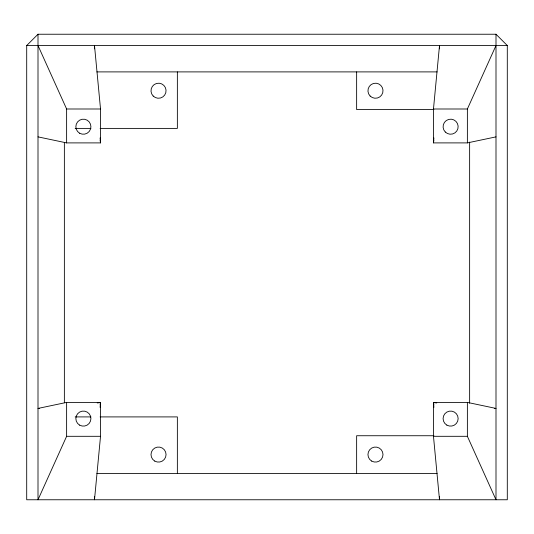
<?xml version="1.0" encoding="UTF-8"?>
<svg xmlns="http://www.w3.org/2000/svg" width="534" height="534" viewBox="0 0 534 534"><rect width="100%" height="100%" fill="white"/><g stroke="black" fill="none" stroke-linecap="round" stroke-linejoin="round"><path stroke-width="0.8" d="M100.105 407.355L100.525 402.402L66.623 402.402L38.001 408.43L39.649 408.43M433.895 137.939L433.474 142.898L467.377 142.898L495.999 136.871M97.235 402.95L100.525 402.402L100.525 436.305L94.498 499.764L94.498 496.473M433.822 140.415L433.474 142.898L433.474 108.996L439.502 45.53L439.502 48.828M100.178 404.879L100.525 402.402L98.917 402.836M66.623 402.402L66.623 436.305L38.001 499.764L38.001 34.236L495.999 34.236L507.3 45.53L507.3 499.764L26.7 499.764L26.7 45.53L38.001 34.236M467.377 142.898L467.377 108.996L495.999 45.53M26.7 45.53L507.3 45.53M96.888 71.896L437.112 71.896M38.001 45.53L66.623 108.996L100.525 108.996L100.525 142.898L66.623 142.898L38.001 136.871M433.474 108.996L467.377 108.996M433.908 109.563L356.639 109.563L356.639 71.896M75.167 128.394L90.954 128.394M100.092 128.394L177.361 128.394L177.361 71.896M494.351 408.43L495.999 408.43L467.377 402.402L433.474 402.402L433.474 436.305L439.502 499.764L439.502 496.473M75.167 416.907L90.954 416.907M100.092 416.907L177.361 416.907L177.361 473.404M433.908 435.737L356.639 435.737L356.639 473.404M66.623 436.305L100.525 436.305M433.474 436.305L467.377 436.305L495.999 499.764L495.999 34.236M96.888 473.404L437.112 473.404M436.765 402.95L433.474 402.402L433.895 407.355M435.083 402.836L433.474 402.402L433.822 404.879M100.178 140.415L100.525 142.898L100.105 137.939M100.525 108.996L94.498 45.53L94.498 48.828M469.633 142.097L469.633 403.203M467.377 402.402L467.377 436.305M66.623 108.996L66.623 142.898M64.367 142.571L64.367 402.729M79.619 425.124A7.536 7.536 0 0 0 90.92 418.603A7.536 7.536 0 0 0 79.619 412.074A7.536 7.536 0 0 0 79.619 425.124M446.851 425.124A7.536 7.536 0 0 0 458.145 418.603A7.536 7.536 0 0 0 446.851 412.074A7.536 7.536 0 0 0 446.851 425.124M79.619 133.226A7.536 7.536 0 0 0 90.92 126.698A7.536 7.536 0 0 0 79.619 120.177A7.536 7.536 0 0 0 79.619 133.226M445.289 132.025A7.536 7.536 0 0 0 457.892 128.647A7.536 7.536 0 0 0 448.667 119.422A7.536 7.536 0 0 0 445.289 132.025M154.76 461.096A7.536 7.536 0 0 0 166.061 454.567A7.536 7.536 0 0 0 154.76 448.046A7.536 7.536 0 0 0 154.76 461.096M371.711 461.096A7.536 7.536 0 0 0 383.005 454.567A7.536 7.536 0 0 0 371.711 448.046A7.536 7.536 0 0 0 371.711 461.096M370.149 96.053A7.536 7.536 0 0 0 382.751 92.682A7.536 7.536 0 0 0 373.526 83.451A7.536 7.536 0 0 0 370.149 96.053M153.198 96.053A7.536 7.536 0 0 0 165.8 92.682A7.536 7.536 0 0 0 156.575 83.451A7.536 7.536 0 0 0 153.198 96.053"/></g></svg>
